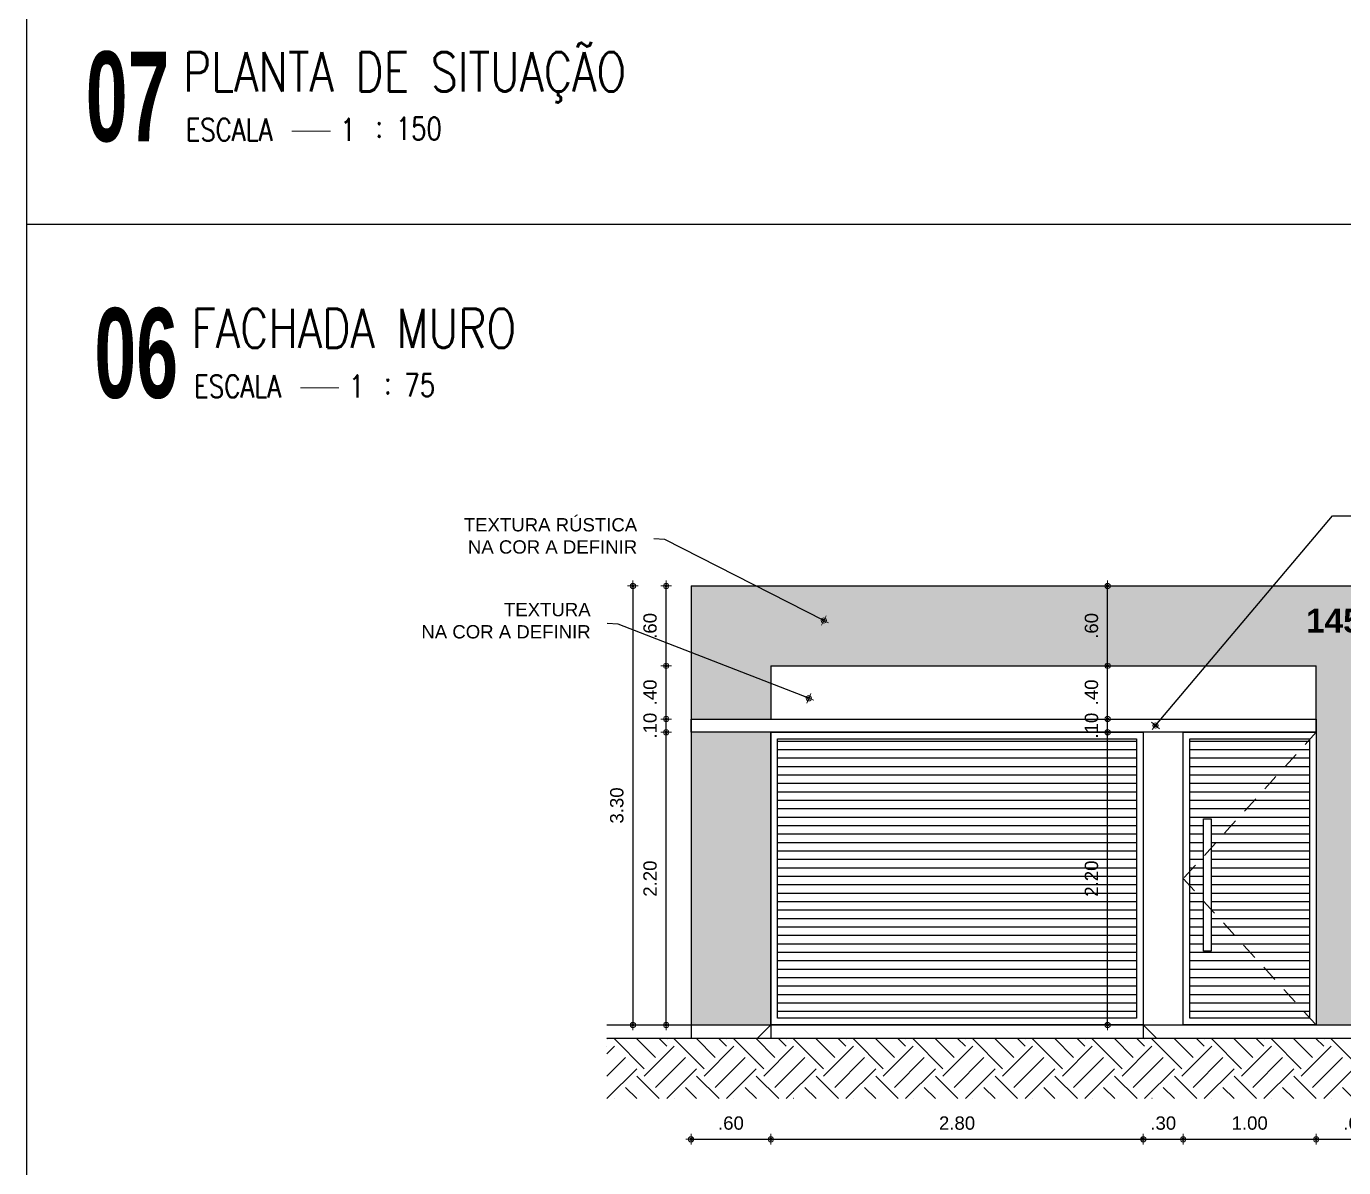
# Model space of a CAD drawing. Header units: millimetres. Extents: x 1540 to 1603, y 509.1 to 598.2.
# Drawn here: x 1572.53 to 1582.43, y 531.56 to 540.14 of the extents above; entities that cross this region are included whole.
import ezdxf
from ezdxf.enums import TextEntityAlignment as Align

# ---------------------------------------------------------------- set-up
doc = ezdxf.new("R2010")
doc.units = ezdxf.units.MM
doc.linetypes.add('HIDDEN2', pattern=[0.1875, 0.125, -0.0625])
for name, color, linetype in [('0-COTAS', 8, 'Continuous'), ('A-PEN-B', 5, 'Continuous'), ('A-PEN-C', 4, 'Continuous'), ('E-TXT-G', 3, 'Continuous'), ('E-TXT-Y', 2, 'Continuous'), ('P2', 1, 'Continuous'), ('QUADRA', 4, 'Continuous'), ('TEXTO', 3, 'Continuous')]:
    doc.layers.add(name, color=color, linetype=linetype)
doc.layers.add('COTAS', color=53, linetype='Continuous', lineweight=9)
doc.layers.add('E-TXT-W', color=7, linetype='Continuous', lineweight=20)
doc.styles.add('ARIAL', font='arial.ttf', dxfattribs={"height": 2})
doc.styles.add('CARIMBO_DADOS', font='arial.ttf', dxfattribs={"height": 0.1})
doc.styles.add('REG140', font='romans.shx', dxfattribs={"width": 0.8, "height": 0.35})
doc.styles.add('REG80', font='romans.shx', dxfattribs={"width": 0.8, "height": 0.1})
doc.styles.add('SANSSERIF2', font='sanssb__.ttf', dxfattribs={"width": 0.8})
doc.dimstyles.get("Standard").update_dxf_attribs({"dimtxt": 0.18, "dimasz": 0.18, "dimexe": 0.18, "dimexo": 0.0625, "dimgap": 0.09, "dimtad": 0, "dimtih": 1, "dimtoh": 1, "dimdec": 4, "dimzin": 0, "dimdsep": 46, "dimtxsty": 'Standard', "dimcen": 0.09, "dimadec": 0, "dimazin": 0, "dimtfac": 1, "dimtdec": 4, "dimtofl": 0, "dimtmove": 0, "dimatfit": 3, "dimfxl": 1, "dimtolj": 1, "dimtzin": 0, "dimarcsym": 0})
pattern_1 = [(45, (1576.89077, 532.08248), (3e-17, 0.449013), [0.3175, -0.3175]), (45, (1576.80658, 532.16667), (3e-17, 0.449013), [0.3175, -0.3175]), (45, (1576.7224, 532.25086), (3e-17, 0.449013), [0.3175, -0.3175]), (135, (1576.7224, 532.307), (-0.449013, 3e-17), [0.3175, -0.3175]), (135, (1576.80658, 532.39117), (-0.449013, 3e-17), [0.3175, -0.3175]), (135, (1576.89077, 532.47536), (-0.449013, 3e-17), [0.3175, -0.3175])]

# ---------------------------------------------------------------- blocks, each defined once
blk = doc.blocks.new('IND_DES')
at = {"layer": 'E-TXT-W'}
blk.add_line((0.0269, -0.2428), (0.1984, -0.2428), dxfattribs=at)
at = {"layer": 'E-TXT-G', "style": 'REG80', "width": 0.8}
for s, p in [('ESCALA', (-0.4463, -0.2864)), ('1', (0.2426, -0.2864)), (':', (0.3988, -0.2706))]:
    blk.add_text(s, height=0.1, dxfattribs=at).set_placement(p)
blk.add_attdef('ESCALA', (0.4897, -0.2812), '', height=0.1, dxfattribs=at)
at = {"layer": 'E-TXT-W', "style": 'SANSSERIF2', "width": 0.6}
blk.add_attdef('00', text='', height=0.4, dxfattribs=at).set_placement((-0.7083, -0.2881), align=Align.CENTER)
at = {"layer": 'E-TXT-Y', "style": 'REG140', "width": 0.8}
for tag, p in [('PROJETO', (-0.4563, 0.1829)), ('DESENHO', (-0.4582, -0.0658))]:
    blk.add_attdef(tag, p, '', height=0.175, dxfattribs=at)
blk = doc.blocks.new('CIRCULOS')
at = {"layer": 'COTAS'}
for p, q in [((-4, 0), (4, 0)), ((0, 4), (0, -4))]:
    blk.add_line(p, q, dxfattribs=at)
for radius in [2, 1]:
    blk.add_circle((0, 0), radius, dxfattribs=at)
blk = doc.blocks.new('*D927')
at = {"layer": '0-COTAS', "color": 8, "lineweight": -2}
blk.add_line((1577.3361, 532.646), (1577.3361, 534.826), dxfattribs=at)
at = {"layer": 'Defpoints', "color": 0}
for p in [(1577.3361, 534.836), (1577.5229, 534.836), (1577.5229, 532.636)]:
    blk.add_point(p, dxfattribs=at)
at = {"layer": '0-COTAS', "color": 8, "lineweight": -2, "xscale": 0.01, "yscale": 0.01, "zscale": 0.01}
for p, rotation in [((1577.3361, 534.836), 90), ((1577.3361, 532.636), 270)]:
    blk.add_blockref('CIRCULOS', p, dxfattribs=dict(at, rotation=rotation))
at = {"layer": '0-COTAS', "color": 230, "insert": (1577.2151, 533.736), "char_height": 0.1, "attachment_point": 5, "rotation": 90, "style": 'CARIMBO_DADOS'}
blk.add_mtext('\\A1;2.20', dxfattribs=at)
blk = doc.blocks.new('*D928')
at = {"layer": '0-COTAS', "color": 8, "lineweight": -2}
for p, q in [((1577.3361, 534.946), (1577.3361, 534.956)), ((1577.3361, 534.836), (1577.3361, 534.936)), ((1577.3361, 534.826), (1577.3361, 534.816))]:
    blk.add_line(p, q, dxfattribs=at)
at = {"layer": 'Defpoints', "color": 0}
for p in [(1577.3361, 534.936), (1577.5229, 534.936), (1577.5229, 534.836)]:
    blk.add_point(p, dxfattribs=at)
at = {"layer": '0-COTAS', "color": 8, "lineweight": -2, "xscale": 0.01, "yscale": 0.01, "zscale": 0.01}
for p, rotation in [((1577.3361, 534.936), 270), ((1577.3361, 534.836), 90)]:
    blk.add_blockref('CIRCULOS', p, dxfattribs=dict(at, rotation=rotation))
at = {"layer": '0-COTAS', "color": 230, "insert": (1577.2151, 534.886), "char_height": 0.1, "attachment_point": 5, "rotation": 90, "style": 'CARIMBO_DADOS'}
blk.add_mtext('\\A1;.10', dxfattribs=at)
blk = doc.blocks.new('*D929')
at = {"layer": '0-COTAS', "color": 8, "lineweight": -2}
blk.add_line((1577.3361, 534.946), (1577.3361, 535.326), dxfattribs=at)
at = {"layer": 'Defpoints', "color": 0}
for p in [(1577.3361, 535.336), (1578.1229, 535.336), (1577.5229, 534.936)]:
    blk.add_point(p, dxfattribs=at)
at = {"layer": '0-COTAS', "color": 8, "lineweight": -2, "xscale": 0.01, "yscale": 0.01, "zscale": 0.01}
for p, rotation in [((1577.3361, 535.336), 90), ((1577.3361, 534.936), 270)]:
    blk.add_blockref('CIRCULOS', p, dxfattribs=dict(at, rotation=rotation))
at = {"layer": '0-COTAS', "color": 230, "insert": (1577.2151, 535.136), "char_height": 0.1, "attachment_point": 5, "rotation": 90, "style": 'CARIMBO_DADOS'}
blk.add_mtext('\\A1;.40', dxfattribs=at)
blk = doc.blocks.new('*D930')
at = {"layer": '0-COTAS', "color": 8, "lineweight": -2}
blk.add_line((1577.3361, 535.346), (1577.3361, 535.926), dxfattribs=at)
at = {"layer": 'Defpoints', "color": 0}
for p in [(1577.3361, 535.936), (1577.5229, 535.936), (1578.1229, 535.336)]:
    blk.add_point(p, dxfattribs=at)
at = {"layer": '0-COTAS', "color": 8, "lineweight": -2, "xscale": 0.01, "yscale": 0.01, "zscale": 0.01}
for p, rotation in [((1577.3361, 535.936), 90), ((1577.3361, 535.336), 270)]:
    blk.add_blockref('CIRCULOS', p, dxfattribs=dict(at, rotation=rotation))
at = {"layer": '0-COTAS', "color": 230, "insert": (1577.2151, 535.636), "char_height": 0.1, "attachment_point": 5, "rotation": 90, "style": 'CARIMBO_DADOS'}
blk.add_mtext('\\A1;.60', dxfattribs=at)
blk = doc.blocks.new('*D931')
at = {"layer": '0-COTAS', "color": 8, "lineweight": -2}
blk.add_line((1577.0863, 535.926), (1577.0863, 532.646), dxfattribs=at)
at = {"layer": 'Defpoints', "color": 0}
for p in [(1577.5229, 535.936), (1577.0863, 532.636), (1577.5643, 532.636)]:
    blk.add_point(p, dxfattribs=at)
at = {"layer": '0-COTAS', "color": 8, "lineweight": -2, "xscale": 0.01, "yscale": 0.01, "zscale": 0.01}
for p, rotation in [((1577.0863, 535.936), 90), ((1577.0863, 532.636), 270)]:
    blk.add_blockref('CIRCULOS', p, dxfattribs=dict(at, rotation=rotation))
at = {"layer": '0-COTAS', "color": 230, "insert": (1576.9652, 534.286), "char_height": 0.1, "attachment_point": 5, "rotation": 90, "style": 'CARIMBO_DADOS'}
blk.add_mtext('\\A1;3.30', dxfattribs=at)
blk = doc.blocks.new('*D935')
at = {"layer": '0-COTAS', "color": 8, "lineweight": -2}
blk.add_line((1577.5329, 531.7769), (1578.1129, 531.7769), dxfattribs=at)
at = {"layer": 'Defpoints', "color": 0}
for p in [(1577.5229, 532.636), (1578.1229, 532.636), (1578.1229, 531.7769)]:
    blk.add_point(p, dxfattribs=at)
at = {"layer": '0-COTAS', "color": 8, "lineweight": -2, "xscale": 0.01, "yscale": 0.01, "zscale": 0.01, "rotation": 180}
blk.add_blockref('CIRCULOS', (1577.5229, 531.7769), dxfattribs=at)
at = {"layer": '0-COTAS', "color": 8, "lineweight": -2, "xscale": 0.01, "yscale": 0.01, "zscale": 0.01}
blk.add_blockref('CIRCULOS', (1578.1229, 531.7769), dxfattribs=at)
at = {"layer": '0-COTAS', "color": 230, "insert": (1577.8229, 531.898), "char_height": 0.1, "attachment_point": 5, "style": 'CARIMBO_DADOS'}
blk.add_mtext('\\A1;.60', dxfattribs=at)
blk = doc.blocks.new('*D936')
at = {"layer": '0-COTAS', "color": 8, "lineweight": -2}
blk.add_line((1578.1329, 531.7769), (1580.9129, 531.7769), dxfattribs=at)
at = {"layer": 'Defpoints', "color": 0}
for p in [(1578.1229, 532.636), (1580.9229, 532.636), (1580.9229, 531.7769)]:
    blk.add_point(p, dxfattribs=at)
at = {"layer": '0-COTAS', "color": 8, "lineweight": -2, "xscale": 0.01, "yscale": 0.01, "zscale": 0.01, "rotation": 180}
blk.add_blockref('CIRCULOS', (1578.1229, 531.7769), dxfattribs=at)
at = {"layer": '0-COTAS', "color": 8, "lineweight": -2, "xscale": 0.01, "yscale": 0.01, "zscale": 0.01}
blk.add_blockref('CIRCULOS', (1580.9229, 531.7769), dxfattribs=at)
at = {"layer": '0-COTAS', "color": 230, "insert": (1579.5229, 531.898), "char_height": 0.1, "attachment_point": 5, "style": 'CARIMBO_DADOS'}
blk.add_mtext('\\A1;2.80', dxfattribs=at)
blk = doc.blocks.new('*D937')
at = {"layer": '0-COTAS', "color": 8, "lineweight": -2}
for p, q in [((1580.9129, 531.7769), (1580.9029, 531.7769)), ((1580.9229, 531.7769), (1581.2229, 531.7769)), ((1581.2329, 531.7769), (1581.2429, 531.7769))]:
    blk.add_line(p, q, dxfattribs=at)
at = {"layer": 'Defpoints', "color": 0}
for p in [(1580.9229, 532.636), (1581.2229, 532.636), (1581.2229, 531.7769)]:
    blk.add_point(p, dxfattribs=at)
at = {"layer": '0-COTAS', "color": 8, "lineweight": -2, "xscale": 0.01, "yscale": 0.01, "zscale": 0.01}
blk.add_blockref('CIRCULOS', (1580.9229, 531.7769), dxfattribs=at)
at = {"layer": '0-COTAS', "color": 8, "lineweight": -2, "xscale": 0.01, "yscale": 0.01, "zscale": 0.01, "rotation": 180}
blk.add_blockref('CIRCULOS', (1581.2229, 531.7769), dxfattribs=at)
at = {"layer": '0-COTAS', "color": 230, "insert": (1581.0729, 531.898), "char_height": 0.1, "attachment_point": 5, "style": 'CARIMBO_DADOS'}
blk.add_mtext('\\A1;.30', dxfattribs=at)
blk = doc.blocks.new('*D938')
at = {"layer": '0-COTAS', "color": 8, "lineweight": -2}
blk.add_line((1581.2329, 531.7769), (1582.2129, 531.7769), dxfattribs=at)
at = {"layer": 'Defpoints', "color": 0}
for p in [(1581.2229, 532.636), (1582.2229, 532.636), (1582.2229, 531.7769)]:
    blk.add_point(p, dxfattribs=at)
at = {"layer": '0-COTAS', "color": 8, "lineweight": -2, "xscale": 0.01, "yscale": 0.01, "zscale": 0.01, "rotation": 180}
blk.add_blockref('CIRCULOS', (1581.2229, 531.7769), dxfattribs=at)
at = {"layer": '0-COTAS', "color": 8, "lineweight": -2, "xscale": 0.01, "yscale": 0.01, "zscale": 0.01}
blk.add_blockref('CIRCULOS', (1582.2229, 531.7769), dxfattribs=at)
at = {"layer": '0-COTAS', "color": 230, "insert": (1581.7229, 531.898), "char_height": 0.1, "attachment_point": 5, "style": 'CARIMBO_DADOS'}
blk.add_mtext('\\A1;1.00', dxfattribs=at)
blk = doc.blocks.new('*D939')
at = {"layer": '0-COTAS', "color": 8, "lineweight": -2}
blk.add_line((1582.2329, 531.7769), (1582.8129, 531.7769), dxfattribs=at)
at = {"layer": 'Defpoints', "color": 0}
for p in [(1582.2229, 532.636), (1582.8229, 532.636), (1582.8229, 531.7769)]:
    blk.add_point(p, dxfattribs=at)
at = {"layer": '0-COTAS', "color": 8, "lineweight": -2, "xscale": 0.01, "yscale": 0.01, "zscale": 0.01, "rotation": 180}
blk.add_blockref('CIRCULOS', (1582.2229, 531.7769), dxfattribs=at)
at = {"layer": '0-COTAS', "color": 8, "lineweight": -2, "xscale": 0.01, "yscale": 0.01, "zscale": 0.01}
blk.add_blockref('CIRCULOS', (1582.8229, 531.7769), dxfattribs=at)
at = {"layer": '0-COTAS', "color": 230, "insert": (1582.5229, 531.898), "char_height": 0.1, "attachment_point": 5, "style": 'CARIMBO_DADOS'}
blk.add_mtext('\\A1;.60', dxfattribs=at)
blk = doc.blocks.new('*D943')
at = {"layer": '0-COTAS', "color": 8, "lineweight": -2}
blk.add_line((1580.6547, 532.646), (1580.6547, 534.826), dxfattribs=at)
at = {"layer": 'Defpoints', "color": 0}
for p in [(1580.6547, 534.836), (1580.9229, 534.836), (1580.9229, 532.636)]:
    blk.add_point(p, dxfattribs=at)
at = {"layer": '0-COTAS', "color": 8, "lineweight": -2, "xscale": 0.01, "yscale": 0.01, "zscale": 0.01}
for p, rotation in [((1580.6547, 534.836), 90), ((1580.6547, 532.636), 270)]:
    blk.add_blockref('CIRCULOS', p, dxfattribs=dict(at, rotation=rotation))
at = {"layer": '0-COTAS', "color": 230, "insert": (1580.5337, 533.736), "char_height": 0.1, "attachment_point": 5, "rotation": 90, "style": 'CARIMBO_DADOS'}
blk.add_mtext('\\A1;2.20', dxfattribs=at)
blk = doc.blocks.new('*D944')
at = {"layer": '0-COTAS', "color": 8, "lineweight": -2}
for p, q in [((1580.6547, 534.946), (1580.6547, 534.956)), ((1580.6547, 534.836), (1580.6547, 534.936)), ((1580.6547, 534.826), (1580.6547, 534.816))]:
    blk.add_line(p, q, dxfattribs=at)
at = {"layer": 'Defpoints', "color": 0}
for p in [(1580.6547, 534.936), (1580.8225, 534.936), (1580.9229, 534.836)]:
    blk.add_point(p, dxfattribs=at)
at = {"layer": '0-COTAS', "color": 8, "lineweight": -2, "xscale": 0.01, "yscale": 0.01, "zscale": 0.01}
for p, rotation in [((1580.6547, 534.936), 270), ((1580.6547, 534.836), 90)]:
    blk.add_blockref('CIRCULOS', p, dxfattribs=dict(at, rotation=rotation))
at = {"layer": '0-COTAS', "color": 230, "insert": (1580.5337, 534.886), "char_height": 0.1, "attachment_point": 5, "rotation": 90, "style": 'CARIMBO_DADOS'}
blk.add_mtext('\\A1;.10', dxfattribs=at)
blk = doc.blocks.new('*D945')
at = {"layer": '0-COTAS', "color": 8, "lineweight": -2}
blk.add_line((1580.6547, 534.946), (1580.6547, 535.326), dxfattribs=at)
at = {"layer": 'Defpoints', "color": 0}
for p in [(1580.6547, 535.336), (1580.8548, 535.336), (1580.8225, 534.936)]:
    blk.add_point(p, dxfattribs=at)
at = {"layer": '0-COTAS', "color": 8, "lineweight": -2, "xscale": 0.01, "yscale": 0.01, "zscale": 0.01}
for p, rotation in [((1580.6547, 535.336), 90), ((1580.6547, 534.936), 270)]:
    blk.add_blockref('CIRCULOS', p, dxfattribs=dict(at, rotation=rotation))
at = {"layer": '0-COTAS', "color": 230, "insert": (1580.5337, 535.136), "char_height": 0.1, "attachment_point": 5, "rotation": 90, "style": 'CARIMBO_DADOS'}
blk.add_mtext('\\A1;.40', dxfattribs=at)
blk = doc.blocks.new('*D946')
at = {"layer": '0-COTAS', "color": 8, "lineweight": -2}
blk.add_line((1580.6547, 535.346), (1580.6547, 535.926), dxfattribs=at)
at = {"layer": 'Defpoints', "color": 0}
for p in [(1580.6547, 535.936), (1580.8317, 535.936), (1580.8548, 535.336)]:
    blk.add_point(p, dxfattribs=at)
at = {"layer": '0-COTAS', "color": 8, "lineweight": -2, "xscale": 0.01, "yscale": 0.01, "zscale": 0.01}
for p, rotation in [((1580.6547, 535.936), 90), ((1580.6547, 535.336), 270)]:
    blk.add_blockref('CIRCULOS', p, dxfattribs=dict(at, rotation=rotation))
at = {"layer": '0-COTAS', "color": 230, "insert": (1580.5337, 535.636), "char_height": 0.1, "attachment_point": 5, "rotation": 90, "style": 'CARIMBO_DADOS'}
blk.add_mtext('\\A1;.60', dxfattribs=at)

msp = doc.modelspace()

# ---------------------------------------------------------------- hatches: boundary and pattern name
at = {"layer": '0-COTAS', "ltscale": 0.05}
h = msp.add_hatch(dxfattribs=at)
h.set_pattern_fill('EARTH', color=8, scale=0.05, angle=45, style=0)
h.set_pattern_definition(pattern_1)
h.paths.add_polyline_path([(1576.8908, 532.536), (1576.8908, 532.0825), (1585.3207, 532.0825), (1585.3207, 532.536)])
h = msp.add_hatch(dxfattribs=at)
h.set_pattern_fill('EARTH', color=8, scale=0.05, angle=45, style=0)
h.set_pattern_definition(pattern_1)
h.paths.add_polyline_path([(1576.8908, 532.536), (1576.8908, 532.0825), (1585.3207, 532.0825), (1585.3207, 532.536)])
h = msp.add_hatch(dxfattribs=at)
h.set_pattern_fill('EARTH', color=8, scale=0.05, angle=45, style=0)
h.set_pattern_definition(pattern_1)
h.paths.add_polyline_path([(1576.8908, 532.536), (1576.8908, 532.0825), (1585.3207, 532.0825), (1585.3207, 532.536)])
h = msp.add_hatch(dxfattribs=at)
h.set_pattern_fill('EARTH', color=8, scale=0.05, angle=45, style=0)
h.set_pattern_definition(pattern_1)
h.paths.add_polyline_path([(1576.8908, 532.536), (1576.8908, 532.0825), (1585.3207, 532.0825), (1585.3207, 532.536)])
at = {"layer": 'A-PEN-C'}
h = msp.add_hatch(dxfattribs=at)
h.set_pattern_fill('AR-SAND', color=8, scale=0.002, style=0)
h.paths.add_polyline_path([(1582.8229, 535.936), (1577.5229, 535.936), (1577.5229, 534.936), (1578.1229, 534.936), (1578.1229, 535.336), (1582.2229, 535.336), (1582.2229, 534.836), (1582.2229, 532.636), (1582.8229, 532.636)])
h.paths.add_polyline_path([(1578.1229, 534.836), (1577.5229, 534.836), (1577.5229, 532.636), (1578.1229, 532.636)], flags=17)
at = {"layer": 'QUADRA', "linetype": 'Continuous'}
h = msp.add_hatch(dxfattribs=at)
h.set_pattern_fill('ANSI31', color=8, scale=0.02, angle=135, style=0)
h.set_pattern_definition([(180, (31.915496, 35.97808), (-7e-18, -0.0635), [])])
h.paths.add_polyline_path([(1578.1729, 534.786), (1578.1729, 532.686), (1580.8729, 532.686), (1580.8729, 534.786)])
h.paths.add_polyline_path([(1581.2729, 532.686), (1582.1729, 532.686), (1582.1729, 534.786), (1581.2729, 534.786)])
h.paths.add_polyline_path([(1581.4328, 534.1855), (1581.4328, 533.1905), (1581.3754, 533.1905), (1581.3754, 534.1855)], flags=16)

# ---------------------------------------------------------------- linework, layer by layer
at = {"layer": '0-COTAS', "color": 5}
for p, q in [((1577.5229, 535.936), (1577.5229, 532.636)), ((1577.5229, 535.936), (1582.8229, 535.936)), ((1578.1229, 534.836), (1578.1229, 532.636)), ((1582.2229, 534.836), (1582.2229, 532.636))]:
    msp.add_line(p, q, dxfattribs=at)
at = {"layer": '0-COTAS', "color": 7}
for p, q in [((1578.1229, 535.336), (1582.2229, 535.336)), ((1578.1229, 535.336), (1578.1229, 534.936)), ((1582.2229, 534.836), (1582.2229, 535.336))]:
    msp.add_line(p, q, dxfattribs=at)
at = {"layer": '0-COTAS', "color": 1, "ltscale": 0.05}
for p, q in [((1576.8908, 532.636), (1585.3207, 532.636)), ((1578.1229, 532.636), (1578.0229, 532.536)), ((1578.1229, 532.636), (1578.0229, 532.536)), ((1578.1229, 532.636), (1578.0229, 532.536)), ((1578.1229, 532.636), (1578.0229, 532.536)), ((1578.1229, 532.636), (1578.1229, 532.536)), ((1578.1229, 532.636), (1578.1229, 532.536)), ((1580.9229, 532.636), (1580.9229, 532.536)), ((1580.9229, 532.636), (1581.0229, 532.536)), ((1580.9229, 532.636), (1580.9229, 532.536)), ((1580.9229, 532.636), (1581.0229, 532.536)), ((1580.9229, 532.636), (1580.9229, 532.536)), ((1580.9229, 532.636), (1581.0229, 532.536)), ((1580.9229, 532.636), (1580.9229, 532.536)), ((1580.9229, 532.636), (1581.0229, 532.536)), ((1576.8908, 532.536), (1585.3207, 532.536)), ((1576.8908, 532.536), (1585.3207, 532.536)), ((1576.8908, 532.536), (1585.3207, 532.536)), ((1576.8908, 532.536), (1585.3207, 532.536))]:
    msp.add_line(p, q, dxfattribs=at)
at = {"layer": '0-COTAS', "color": 1}
msp.add_lwpolyline([(1577.5229, 534.936), (1582.2229, 534.936), (1582.2229, 534.836), (1577.5229, 534.836)], close=True, dxfattribs=at)
at = {"layer": '0-COTAS', "color": 7}
for points in [[(1578.1229, 534.836), (1580.9229, 534.836), (1580.9229, 532.636), (1578.1229, 532.636)], [(1581.2229, 534.836), (1582.2229, 534.836), (1582.2229, 532.636), (1581.2229, 532.636)], [(1578.1729, 534.786), (1580.8729, 534.786), (1580.8729, 532.686), (1578.1729, 532.686)], [(1581.2729, 534.786), (1582.1729, 534.786), (1582.1729, 532.686), (1581.2729, 532.686)], [(1581.3754, 534.1855), (1581.4328, 534.1855), (1581.4328, 533.1905), (1581.3754, 533.1905)]]:
    msp.add_lwpolyline(points, close=True, dxfattribs=at)
at = {"layer": '0-COTAS', "linetype": 'HIDDEN2'}
msp.add_lwpolyline([(1582.2229, 534.836), (1581.2229, 533.736), (1582.2229, 532.636)], dxfattribs=at)
at = {"layer": 'P2'}
for p, q in [((1572.5256, 552.9152), (1572.5256, 509.8652)), ((1572.5256, 538.6564), (1589.1725, 538.6564)), ((1577.5229, 532.636), (1577.5229, 532.536)), ((1577.5229, 532.636), (1577.5229, 532.536))]:
    msp.add_line(p, q, dxfattribs=at)

# ---------------------------------------------------------------- block references
ref = msp.add_blockref('IND_DES', (1574.4765, 539.7646), dxfattribs=dict(xscale=1.687496000000465, yscale=1.687496000000465, zscale=1.687496000000465))
ref.add_attrib('00', '07', dxfattribs={"layer": 'E-TXT-W', "height": 0.675, "style": 'SANSSERIF2', "width": 0.6}).set_placement((1573.287, 539.2785), align=Align.CENTER)
ref.add_attrib('DESENHO', 'PLANTA DE SITUAÇÃO', (1573.7032, 539.6535), dxfattribs={"layer": 'E-TXT-Y', "height": 0.295312, "style": 'REG140', "width": 0.8})
ref.add_attrib('ESCALA', '150', (1575.3029, 539.2901), dxfattribs={"layer": 'E-TXT-G', "height": 0.16875, "style": 'REG80', "width": 0.8})
ref = msp.add_blockref('IND_DES', (1574.5411, 537.836), dxfattribs=dict(xscale=1.687496000000465, yscale=1.687496000000465, zscale=1.687496000000465))
ref.add_attrib('00', '06', dxfattribs={"layer": 'E-TXT-W', "height": 0.675, "style": 'SANSSERIF2', "width": 0.6}).set_placement((1573.3517, 537.3499), align=Align.CENTER)
ref.add_attrib('DESENHO', 'FACHADA MURO', (1573.7679, 537.7249), dxfattribs={"layer": 'E-TXT-Y', "height": 0.295312, "style": 'REG140', "width": 0.8})
ref.add_attrib('ESCALA', '75', (1575.3675, 537.3615), dxfattribs={"layer": 'E-TXT-G', "height": 0.16875, "style": 'REG80', "width": 0.8})

# ---------------------------------------------------------------- texts
at = {"layer": 'A-PEN-B', "color": 230, "char_height": 0.1, "width": 1.816031, "attachment_point": 9, "style": 'CARIMBO_DADOS'}
for s, insert in [('TEXTURA RÚSTICA \\PNA COR A DEFINIR', (1577.1182, 536.178)), ('TEXTURA \\PNA COR A DEFINIR', (1576.7682, 535.5402))]:
    msp.add_mtext(s, dxfattribs=dict(at, insert=insert))
at = {"layer": 'TEXTO', "color": 3, "insert": (1582.1475, 535.7648), "char_height": 0.17883, "width": 9.7168, "attachment_point": 1, "style": 'ARIAL'}
msp.add_mtext('\\pt3.7799;{\\fArial|b1|i0|c0|p34;\\C7;\\c16777215;1454}', dxfattribs=at)

# ---------------------------------------------------------------- dimensions: what is measured, and where the dimension line sits
at = {"layer": '0-COTAS'}
for base, p1, p2, picture, middle in [((1577.0863, 532.636), (1577.5229, 535.936), (1577.5643, 532.636), '*D931', (1576.9652, 534.286)), ((1577.3361, 535.936), (1578.1229, 535.336), (1577.5229, 535.936), '*D930', (1577.2151, 535.636)), ((1580.6547, 535.936), (1580.8548, 535.336), (1580.8317, 535.936), '*D946', (1580.5337, 535.636)), ((1577.3361, 535.336), (1577.5229, 534.936), (1578.1229, 535.336), '*D929', (1577.2151, 535.136)), ((1580.6547, 535.336), (1580.8225, 534.936), (1580.8548, 535.336), '*D945', (1580.5337, 535.136)), ((1577.3361, 534.936), (1577.5229, 534.836), (1577.5229, 534.936), '*D928', (1577.2151, 534.886)), ((1580.6547, 534.936), (1580.9229, 534.836), (1580.8225, 534.936), '*D944', (1580.5337, 534.886)), ((1577.3361, 534.836), (1577.5229, 532.636), (1577.5229, 534.836), '*D927', (1577.2151, 533.736)), ((1580.6547, 534.836), (1580.9229, 532.636), (1580.9229, 534.836), '*D943', (1580.5337, 533.736))]:
    dim = msp.add_linear_dim(base=base, p1=p1, p2=p2, angle=90, dimstyle='Standard', override={"dimtxt": 0.1, "dimasz": 0.01, "dimexe": 0, "dimexo": 0, "dimgap": 0.07, "dimtad": 1, "dimtih": 0, "dimtoh": 0, "dimdec": 2, "dimzin": 5, "dimtxsty": 'CARIMBO_DADOS', "dimblk1": 'CIRCULOS', "dimblk2": 'CIRCULOS', "dimsah": 1, "dimcen": 0, "dimse1": 1, "dimse2": 1, "dimclrd": 8, "dimclre": 8, "dimclrt": 230, "dimtfac": 100, "dimtdec": 2, "dimtix": 1, "dimtofl": 1, "dimtmove": 2, "dimldrblk": 'CIRCULOS', "dimtzin": 5}, dxfattribs=at)
    dim.commit()
    dim.dimension.update_dxf_attribs({"geometry": picture, "text_midpoint": middle})
for base, p1, p2, picture, middle in [((1578.1229, 531.7769), (1577.5229, 532.636), (1578.1229, 532.636), '*D935', (1577.8229, 531.898)), ((1580.9229, 531.7769), (1578.1229, 532.636), (1580.9229, 532.636), '*D936', (1579.5229, 531.898)), ((1581.2229, 531.7769), (1580.9229, 532.636), (1581.2229, 532.636), '*D937', (1581.0729, 531.898)), ((1582.2229, 531.7769), (1581.2229, 532.636), (1582.2229, 532.636), '*D938', (1581.7229, 531.898)), ((1582.8229, 531.7769), (1582.2229, 532.636), (1582.8229, 532.636), '*D939', (1582.5229, 531.898))]:
    dim = msp.add_linear_dim(base=base, p1=p1, p2=p2, dimstyle='Standard', override={"dimtxt": 0.1, "dimasz": 0.01, "dimexe": 0, "dimexo": 0, "dimgap": 0.07, "dimtad": 1, "dimtih": 0, "dimtoh": 0, "dimdec": 2, "dimzin": 5, "dimtxsty": 'CARIMBO_DADOS', "dimblk1": 'CIRCULOS', "dimblk2": 'CIRCULOS', "dimsah": 1, "dimcen": 0, "dimse1": 1, "dimse2": 1, "dimclrd": 8, "dimclre": 8, "dimclrt": 230, "dimtfac": 100, "dimtdec": 2, "dimtix": 1, "dimtofl": 1, "dimtmove": 2, "dimldrblk": 'CIRCULOS', "dimtzin": 5}, dxfattribs=at)
    dim.commit()
    dim.dimension.update_dxf_attribs({"geometry": picture, "text_midpoint": middle})

# ---------------------------------------------------------------- leaders
at = {"layer": 'A-PEN-B', "color": 3, "annotation_type": 0, "has_hookline": 1, "hookline_direction": 0}
for points, text_width in [([(1581.0152, 534.8873), (1582.3455, 536.4623), (1582.5725, 536.4623)], 0.3162), ([(1578.5214, 535.6762), (1577.3254, 536.2862), (1577.2425, 536.2904)], 2.2156), ([(1578.4082, 535.0917), (1576.9754, 535.6485), (1576.8926, 535.6527)], 2.2156)]:
    msp.add_leader(points, dimstyle='Standard', override={"dimtxt": 0.1, "dimasz": 0.01, "dimexe": 0, "dimexo": 0, "dimgap": 0.07, "dimtad": 0, "dimtih": 0, "dimtoh": 0, "dimdec": 2, "dimzin": 5, "dimtxsty": 'CARIMBO_DADOS', "dimcen": 0, "dimse1": 1, "dimse2": 1, "dimclrd": 8, "dimclre": 8, "dimclrt": 230, "dimtfac": 100, "dimtdec": 2, "dimtix": 1, "dimtofl": 1, "dimtmove": 2, "dimldrblk": 'CIRCULOS', "dimtzin": 5}, dxfattribs=dict(at, text_width=text_width))

doc.saveas('drawing.dxf')
